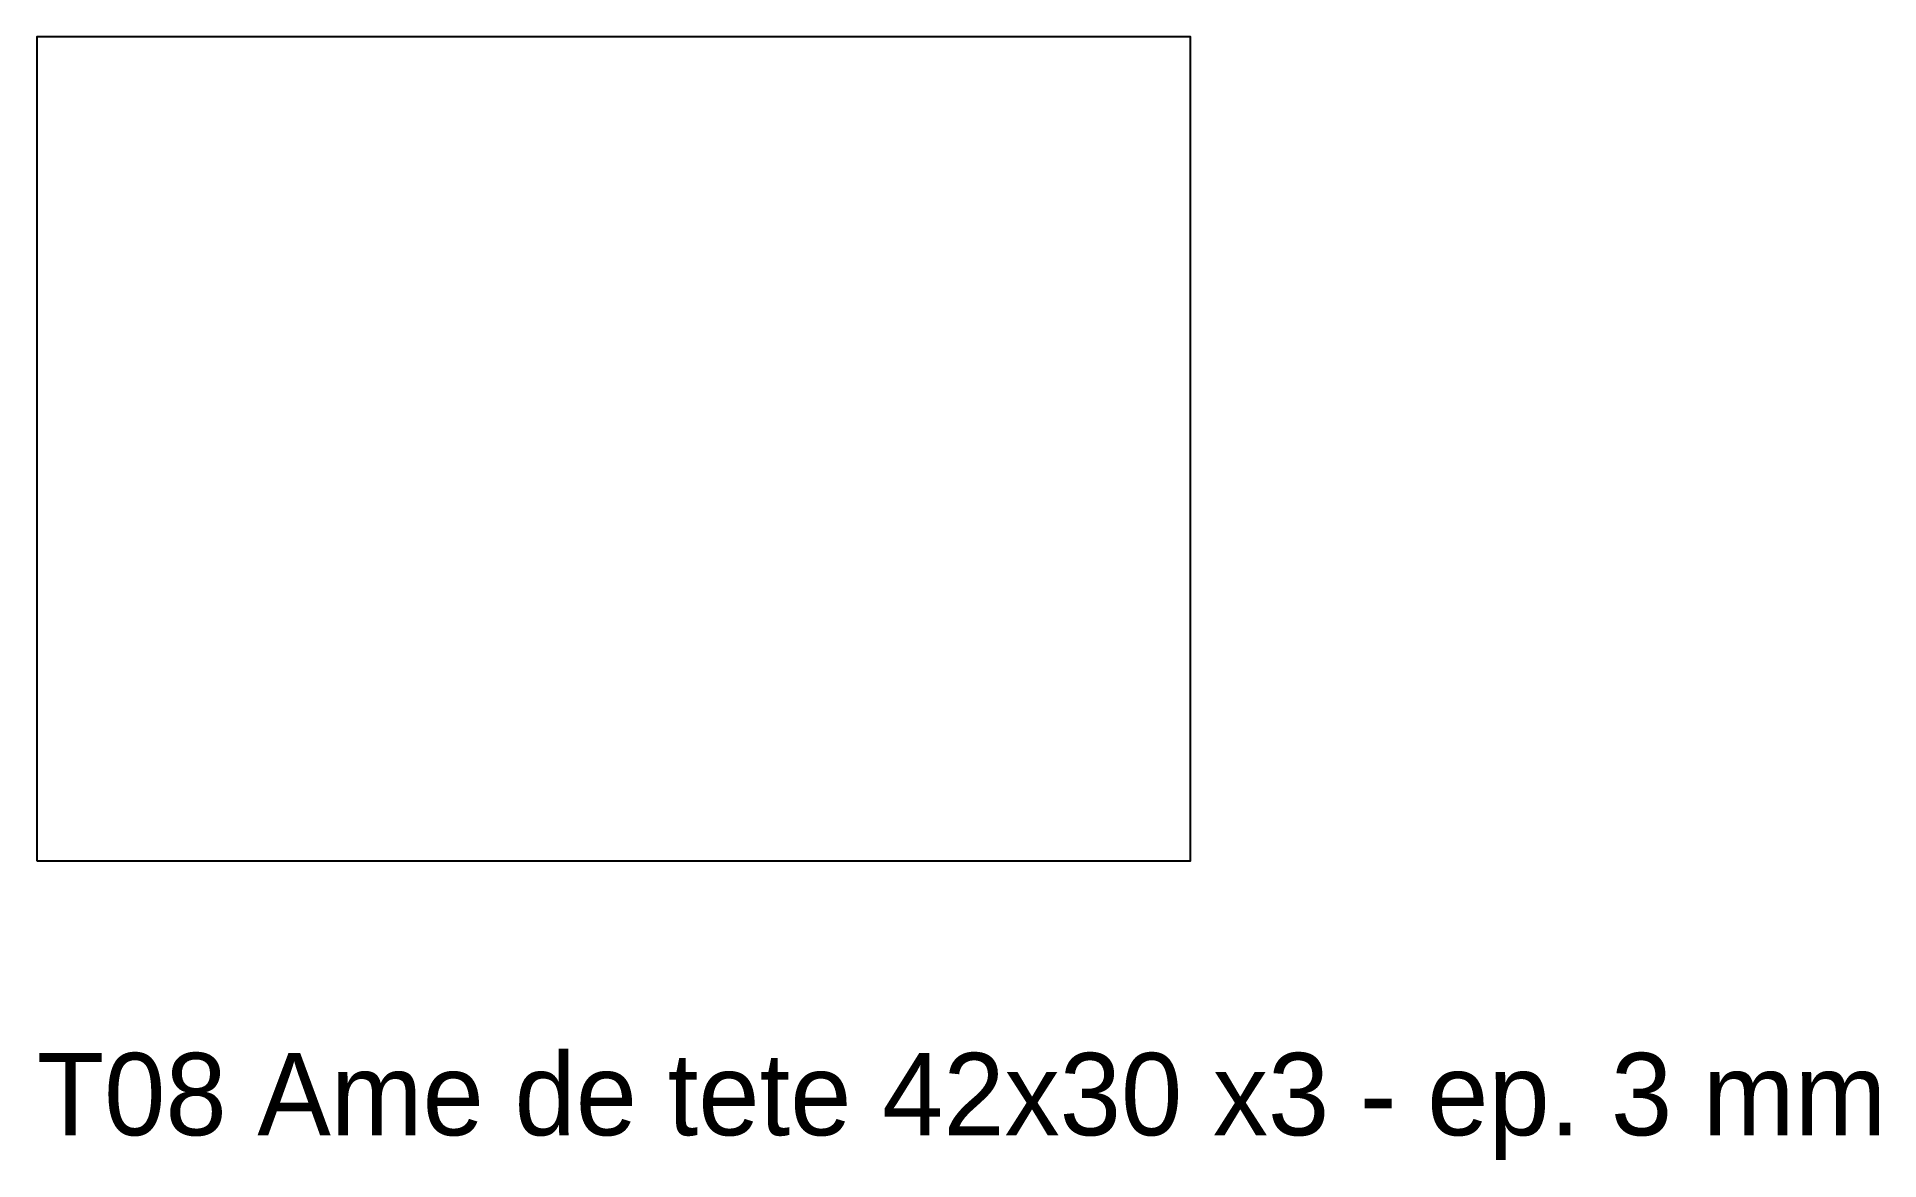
# Model space of a CAD drawing. Header units: millimetres. Extents: x 0 to 67.1, y -10.9 to 30.
import ezdxf

# ---------------------------------------------------------------- set-up
doc = ezdxf.new("R2010")
doc.units = ezdxf.units.MM
doc.layers.add('NOTE', color=7, linetype='Continuous')
doc.layers.add('OUTLINE', color=7, linetype='Continuous')

msp = doc.modelspace()

# ---------------------------------------------------------------- linework, layer by layer
at = {"layer": 'OUTLINE'}
msp.add_lwpolyline([(0, 0), (42, 0), (42, 30), (0, 30)], close=True, dxfattribs=at)

# ---------------------------------------------------------------- texts
at = {"layer": 'NOTE'}
msp.add_text('T08 Ame de tete 42x30 x3 - ep. 3 mm', height=3, dxfattribs=at).set_placement((0, -10))

doc.saveas('drawing.dxf')
